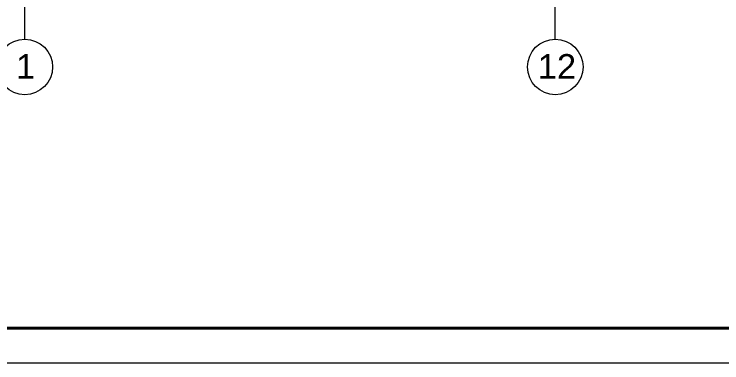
# Model space of a CAD drawing. Header units: millimetres. Extents: x -3817 to 677485, y -22715 to 103890.
# Drawn here: x 20526 to 20927.3, y -19807 to -19609 of the extents above; entities that cross this region are included whole.
import ezdxf

# ---------------------------------------------------------------- set-up
doc = ezdxf.new("R2010")
doc.units = ezdxf.units.MM
doc.layers.add('PDF _Геометрия', color=7, linetype='Continuous', true_color=0x1d1d1d)
doc.layers.add('PDF _Текст', color=7, linetype='Continuous')
doc.styles.add('PDF ArialMT', font='arial.ttf')

msp = doc.modelspace()

# ---------------------------------------------------------------- linework, layer by layer
at = {"layer": 'PDF _Геометрия', "color": 7, "lineweight": 9}
msp.add_lwpolyline([(23497.14, -17468.51), (20186.24, -17468.51), (20186.24, -19807.01), (23497.14, -19807.01)], close=True, dxfattribs=at)
at = {"layer": 'PDF _Геометрия', "color": 7, "lineweight": 40}
msp.add_lwpolyline([(23477.46, -19787.33), (23477.46, -17488.2), (20264.97, -17488.2), (20264.97, -19787.33)], close=True, dxfattribs=at)
at = {"layer": 'PDF _Геометрия', "color": 253, "lineweight": 9, "true_color": 0xaaaaaa}
for points in [[(20832.82, -19623.26), (20832.82, -19524.84), (20832.82, -19515.08), (20832.82, -19416.65)], [(20532.04, -19623.26), (20532.04, -19553.22), (20532.04, -19552.82), (20532.04, -19482.77)]]:
    msp.add_lwpolyline(points, dxfattribs=at)
for centre in [(20532.04, -19639), (20832.82, -19639)]:
    msp.add_circle(centre, 15.75, dxfattribs=at)
at = {"layer": 'PDF _Геометрия', "color": 253, "lineweight": 20, "true_color": 0xaaaaaa}
for centre in [(20532.04, -19639), (20832.82, -19639)]:
    msp.add_circle(centre, 15.75, dxfattribs=at)

# ---------------------------------------------------------------- texts
at = {"layer": 'PDF _Текст', "color": 9, "true_color": 0xbebebe, "char_height": 14, "attachment_point": 4, "style": 'PDF ArialMT'}
for s, insert in [('1', (20527.01, -19638.72)), ('12', (20822.88, -19638.72))]:
    msp.add_mtext(s, dxfattribs=dict(at, insert=insert))

doc.saveas('drawing.dxf')
